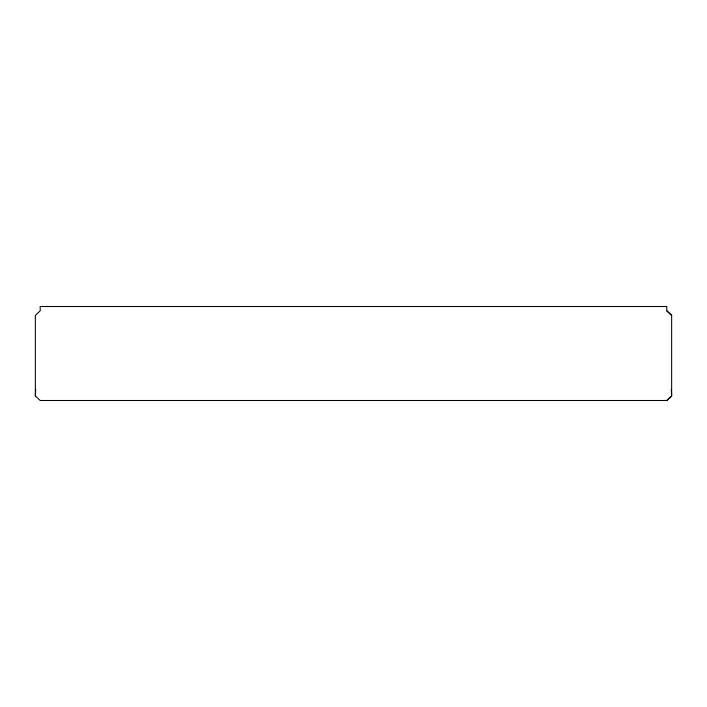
<?xml version="1.0" encoding="UTF-8"?>
<svg xmlns="http://www.w3.org/2000/svg" width="707" height="707" viewBox="0 0 707 707"><rect width="100%" height="100%" fill="white"/><g stroke="black" fill="none" stroke-linecap="round" stroke-linejoin="round"><path stroke-width="1.06" d="M35.35 395.947L35.35 315.375L40.202 310.833L40.202 306.502L666.789 306.502L666.789 310.833L671.65 315.375L671.65 395.947L666.789 400.498L40.202 400.498L35.35 395.947L35.721 389.398M666.789 400.498L671.65 395.947L671.279 389.398M666.789 310.833L671.65 315.375"/></g></svg>
